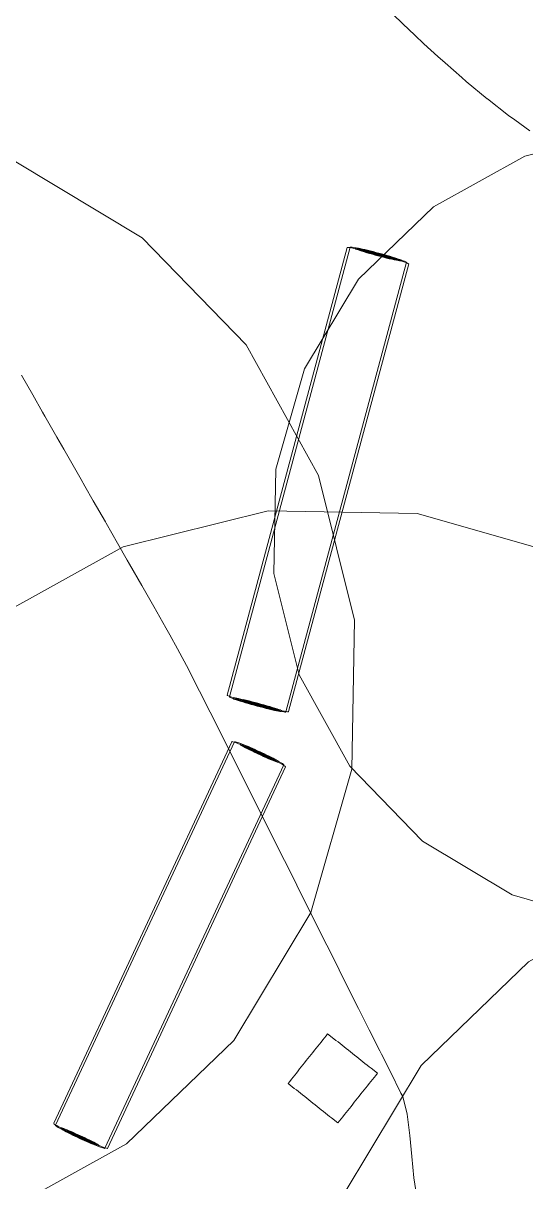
# Model space of a CAD drawing. Header units: millimetres. Extents: x -31757 to 121236, y -27283 to 59400.
# Drawn here: x 67046 to 69418, y 6984 to 12460 of the extents above; entities that cross this region are included whole.
import ezdxf

# ---------------------------------------------------------------- set-up
doc = ezdxf.new("R2010")
doc.units = ezdxf.units.MM
doc.layers.add('10_見えがかり', color=7, linetype='Continuous', lineweight=13)
doc.layers.add('30_敷地・外構', color=8, linetype='Continuous', lineweight=9)

msp = doc.modelspace()

# ---------------------------------------------------------------- linework, layer by layer
at = {"layer": '10_見えがかり'}
for points in [[(68373.8, 10826.6), (68627.9, 11249.5), (68982.8, 11592.2), (69414.3, 11831.4), (69893, 11950.8)], [(67003.6, 11809.2), (67607.8, 11446.2), (68097.4, 10939.2), (68439.1, 10322.7), (68609.6, 9638.8), (68597.3, 8934.1), (68403, 8256.5), (68040, 7652.4), (67533, 7162.7), (66916.5, 6821)], [(68580.4, 11400), (68586.4, 11399.3), (68595, 11397.8), (68606, 11395.7), (68619.3, 11392.9), (68634.5, 11389.5), (68651.2, 11385.5), (68668.8, 11381.2), (68686.9, 11376.7), (68704.8, 11372), (68722.3, 11367.4), (68739.7, 11362.7), (68757.6, 11357.7), (68775.5, 11352.6), (68792.9, 11347.5), (68809.3, 11342.6), (68824.2, 11338), (68837.1, 11333.8), (68847.7, 11330.1), (68855.9, 11327), (68861.4, 11324.7), (68864.5, 11322.9), (68865.4, 11321.9), (68298.4, 9206.5), (68297.2, 9206), (68293.6, 9206), (68287.6, 9206.8), (68279, 9208.2), (68268, 9210.3), (68254.7, 9213.1), (68239.5, 9216.6), (68222.8, 9220.5), (68205.2, 9224.8), (68187.2, 9229.4), (68169.2, 9234), (68151.8, 9238.6), (68134.3, 9243.3), (68116.4, 9248.3), (68098.5, 9253.4), (68081.1, 9258.5), (68064.7, 9263.4), (68049.8, 9268), (68036.9, 9272.3), (68026.3, 9275.9), (68018.2, 9279), (68012.6, 9281.3), (68009.5, 9283.1), (68008.7, 9284.2), (68575.6, 11399.5), (68576.9, 11400), (68580.4, 11400)], [(68606.3, 11399.7), (68616.5, 11397.7), (68628.7, 11395.1), (68642.7, 11392), (68658, 11388.4), (68674.2, 11384.4), (68690.8, 11380.2), (68707.4, 11375.9), (68723.4, 11371.7), (68739.5, 11367.3), (68755.9, 11362.8), (68772.4, 11358.1), (68788.4, 11353.4), (68803.5, 11348.9), (68817.2, 11344.6), (68829.1, 11340.7), (68838.9, 11337.4), (68846.3, 11334.6), (68851.4, 11332.4), (68854.3, 11330.8), (68855.1, 11329.8), (68285.6, 9204.8), (68284.4, 9204.3), (68281.1, 9204.4), (68275.6, 9205), (68267.7, 9206.3), (68257.6, 9208.3), (68245.3, 9210.9), (68231.3, 9214), (68216, 9217.7), (68199.8, 9221.6), (68183.2, 9225.8), (68166.7, 9230.1), (68150.6, 9234.3), (68134.6, 9238.7), (68118.1, 9243.2), (68101.7, 9247.9), (68085.6, 9252.6), (68070.5, 9257.1), (68056.8, 9261.4), (68044.9, 9265.3), (68035.2, 9268.6), (68027.7, 9271.5), (68022.6, 9273.6), (68019.7, 9275.2), (68019, 9276.2), (68588.5, 11401.2), (68589.6, 11401.7), (68592.9, 11401.7), (68598.4, 11401), (68606.3, 11399.7)], [(68617.8, 11397.8), (68622.3, 11397.3), (68628.7, 11396.2), (68636.9, 11394.6), (68646.9, 11392.5), (68658.3, 11389.9), (68670.7, 11387), (68683.9, 11383.8), (68697.4, 11380.4), (68710.8, 11376.9), (68723.9, 11373.4), (68736.9, 11369.9), (68750.3, 11366.2), (68763.7, 11362.4), (68776.7, 11358.6), (68789, 11354.9), (68800.1, 11351.4), (68809.8, 11348.3), (68817.7, 11345.5), (68823.8, 11343.2), (68828, 11341.5), (68830.3, 11340.2), (68830.9, 11339.4), (68830.1, 11336.5), (68829.2, 11336.1), (68826.5, 11336.1), (68822, 11336.7), (68815.6, 11337.7), (68807.4, 11339.3), (68797.5, 11341.4), (68786.1, 11344), (68773.6, 11346.9), (68760.4, 11350.2), (68746.9, 11353.6), (68733.5, 11357), (68720.4, 11360.5), (68707.4, 11364), (68694, 11367.7), (68680.6, 11371.5), (68667.6, 11375.3), (68655.3, 11379), (68644.2, 11382.5), (68634.5, 11385.7), (68626.6, 11388.4), (68620.5, 11390.7), (68616.4, 11392.5), (68614, 11393.7), (68613.4, 11394.6), (68614.2, 11397.4), (68615.1, 11397.8), (68617.8, 11397.8)], [(68624.2, 11393.5), (68624.1, 11393), (68630.8, 11390.5), (68638.4, 11387.8), (68647.7, 11384.8), (68658.5, 11381.4), (68670.3, 11377.9), (68682.9, 11374.2), (68695.8, 11370.6), (68708.7, 11367), (68721.3, 11363.6), (68733.8, 11360.2), (68746.8, 11356.9), (68759.8, 11353.6), (68772.5, 11350.5), (68784.6, 11347.7), (68795.5, 11345.2), (68805.1, 11343.1), (68813.1, 11341.6), (68820.1, 11340.4), (68820.2, 11340.9), (68813.6, 11343.4), (68805.9, 11346.1), (68796.6, 11349.1), (68785.8, 11352.5), (68774, 11356), (68761.4, 11359.7), (68748.5, 11363.4), (68735.6, 11366.9), (68723.1, 11370.3), (68710.5, 11373.7), (68697.5, 11377), (68684.5, 11380.3), (68671.8, 11383.4), (68659.8, 11386.3), (68648.8, 11388.7), (68639.2, 11390.8), (68631.3, 11392.3), (68624.2, 11393.5)], [(68659.1, 11387.2), (68664.6, 11386.1), (68671.4, 11384.7), (68679.1, 11383), (68687.5, 11381), (68696.4, 11378.8), (68705.5, 11376.5), (68714.6, 11374.1), (68723.5, 11371.8), (68732.3, 11369.4), (68741.3, 11366.9), (68750.4, 11364.3), (68759.2, 11361.8), (68767.5, 11359.3), (68775, 11356.9), (68781.6, 11354.8), (68786.9, 11352.9), (68791, 11351.4), (68793.9, 11350.2), (68795.4, 11349.3), (68795.3, 11348.8), (68794.4, 11345.6), (68792.6, 11345.6), (68789.6, 11346), (68785.3, 11346.7), (68779.7, 11347.8), (68773, 11349.2), (68765.3, 11351), (68756.8, 11352.9), (68747.9, 11355.1), (68738.8, 11357.4), (68729.7, 11359.8), (68720.9, 11362.1), (68712.1, 11364.5), (68703, 11367), (68693.9, 11369.6), (68685.1, 11372.2), (68676.8, 11374.7), (68669.3, 11377), (68662.8, 11379.1), (68657.4, 11381), (68653.3, 11382.5), (68650.5, 11383.7), (68648.9, 11384.6), (68649.1, 11385.4), (68649.9, 11388.3), (68651.7, 11388.3), (68654.7, 11387.9), (68659.1, 11387.2)], [(68664.4, 11382.8), (68664.2, 11382.2), (68666.6, 11381.3), (68672.8, 11379.3), (68680, 11377.1), (68687.8, 11374.7), (68696.2, 11372.3), (68704.8, 11369.8), (68713.3, 11367.5), (68721.7, 11365.2), (68730.1, 11363), (68738.7, 11360.7), (68747.3, 11358.6), (68755.8, 11356.5), (68763.8, 11354.6), (68771, 11353), (68777.4, 11351.6), (68780, 11351.1), (68780.1, 11351.8), (68777.7, 11352.6), (68771.5, 11354.6), (68764.4, 11356.8), (68756.5, 11359.2), (68748.1, 11361.6), (68739.6, 11364.1), (68731, 11366.5), (68722.6, 11368.7), (68714.3, 11370.9), (68705.7, 11373.2), (68697, 11375.3), (68688.6, 11377.4), (68680.6, 11379.3), (68673.3, 11380.9), (68666.9, 11382.3), (68664.4, 11382.8)], [(68690, 11378), (68692.8, 11377.5), (68696.3, 11376.8), (68700.2, 11375.9), (68704.6, 11374.9), (68709.1, 11373.7), (68713.8, 11372.6), (68718.5, 11371.3), (68723, 11370.1), (68727.5, 11368.9), (68732.2, 11367.6), (68736.8, 11366.3), (68741.4, 11365), (68745.6, 11363.7), (68749.5, 11362.5), (68752.8, 11361.4), (68755.6, 11360.5), (68757.7, 11359.7), (68759.1, 11359.1), (68759.9, 11358.6), (68759.9, 11358.5), (68759.1, 11355.3), (68758.1, 11355.3), (68756.6, 11355.5), (68754.4, 11355.9), (68751.5, 11356.4), (68748, 11357.2), (68744.1, 11358), (68739.8, 11359.1), (68735.2, 11360.2), (68730.5, 11361.4), (68725.8, 11362.6), (68721.3, 11363.8), (68716.8, 11365), (68712.1, 11366.3), (68707.5, 11367.6), (68703, 11368.9), (68698.7, 11370.2), (68694.9, 11371.4), (68691.5, 11372.5), (68688.7, 11373.5), (68686.6, 11374.2), (68685.2, 11374.9), (68684.4, 11375.3), (68685.2, 11378.2), (68685.3, 11378.6), (68686.2, 11378.6), (68687.8, 11378.4), (68690, 11378)], [(69827.6, 8203.7), (69353.4, 8339.7), (68930.5, 8593.8), (68587.7, 8948.7), (68348.5, 9380.2), (68229.2, 9859), (68237.8, 10352.3), (68373.8, 10826.6)], [(67517.3, 9985.1), (68201.2, 10155.6), (68905.9, 10143.3), (69583.5, 9949.1), (70187.6, 9586), (70677.3, 9079), (71019, 8462.6), (71189.5, 7778.7), (71177.2, 7073.9), (70982.9, 6396.4), (70619.9, 5792.2), (70112.9, 5302.6), (69496.4, 4960.9), (68812.5, 4790.4), (68107.8, 4802.7), (67430.2, 4996.9), (66826.1, 5360)], [(66900.8, 9643.4), (67517.3, 9985.1)], [(68042.1, 9271.4), (68046.8, 9270.8), (68053.6, 9269.7), (68062.2, 9268), (68072.7, 9265.8), (68084.6, 9263.1), (68097.8, 9260), (68111.6, 9256.6), (68125.8, 9253.1), (68139.9, 9249.4), (68153.7, 9245.8), (68167.4, 9242.1), (68181.4, 9238.2), (68195.5, 9234.2), (68209.2, 9230.2), (68222.1, 9226.3), (68233.8, 9222.6), (68244, 9219.3), (68252.3, 9216.4), (68258.7, 9214.1), (68263.1, 9212.2), (68265.5, 9210.8), (68266.2, 9210), (68265.4, 9207.1), (68264.4, 9206.7), (68261.6, 9206.7), (68256.9, 9207.3), (68250.2, 9208.4), (68241.5, 9210.1), (68231.1, 9212.3), (68219.1, 9215), (68206, 9218.1), (68192.1, 9221.5), (68177.9, 9225), (68163.8, 9228.7), (68150.1, 9232.3), (68136.4, 9236.1), (68122.3, 9240), (68108.2, 9243.9), (68094.5, 9247.9), (68081.6, 9251.8), (68069.9, 9255.5), (68059.8, 9258.8), (68051.4, 9261.7), (68045, 9264.1), (68040.6, 9265.9), (68038.2, 9267.3), (68037.5, 9268.1), (68038.3, 9271), (68039.3, 9271.5), (68042.1, 9271.4)], [(68047.8, 9267.2), (68047.6, 9266.7), (68055.6, 9263.7), (68063.6, 9261), (68073.5, 9257.8), (68084.8, 9254.2), (68097.2, 9250.5), (68110.5, 9246.6), (68124.1, 9242.8), (68137.7, 9239), (68150.9, 9235.4), (68164.2, 9231.9), (68177.8, 9228.4), (68191.5, 9224.9), (68204.9, 9221.6), (68217.6, 9218.6), (68229.1, 9216), (68239.2, 9213.9), (68247.6, 9212.3), (68256, 9210.9), (68256.1, 9211.4), (68248.2, 9214.4), (68240.1, 9217.2), (68230.3, 9220.3), (68219, 9223.9), (68206.5, 9227.6), (68193.3, 9231.5), (68179.7, 9235.3), (68166.1, 9239.1), (68152.8, 9242.7), (68139.6, 9246.2), (68125.9, 9249.7), (68112.2, 9253.2), (68098.8, 9256.5), (68086.2, 9259.5), (68074.6, 9262.1), (68064.5, 9264.2), (68056.1, 9265.8), (68047.8, 9267.2)], [(68088.2, 9258.9), (68092.3, 9258.2), (68097.6, 9257.2), (68103.9, 9255.9), (68111.2, 9254.2), (68119.2, 9252.4), (68127.6, 9250.3), (68136.2, 9248.1), (68144.8, 9245.9), (68153.1, 9243.7), (68161.4, 9241.4), (68170, 9239.1), (68178.5, 9236.7), (68186.8, 9234.2), (68194.7, 9231.9), (68201.8, 9229.7), (68208, 9227.6), (68213, 9225.9), (68216.9, 9224.4), (68219.6, 9223.3), (68221, 9222.5), (68220.3, 9219.6), (68220.1, 9218.8), (68218.4, 9218.8), (68215.5, 9219.2), (68211.4, 9219.9), (68206.1, 9220.9), (68199.8, 9222.2), (68192.5, 9223.9), (68184.6, 9225.8), (68176.1, 9227.8), (68167.5, 9230), (68159, 9232.2), (68150.6, 9234.4), (68142.3, 9236.7), (68133.8, 9239), (68125.2, 9241.5), (68116.9, 9243.9), (68109.1, 9246.2), (68102, 9248.5), (68095.8, 9250.5), (68090.7, 9252.2), (68086.8, 9253.7), (68084.2, 9254.8), (68082.7, 9255.6), (68082.9, 9256.4), (68083.7, 9259.3), (68085.4, 9259.3), (68088.2, 9258.9)], [(68099.5, 9253.5), (68099.3, 9252.8), (68105.5, 9250.7), (68112.2, 9248.7), (68119.6, 9246.4), (68127.5, 9244.1), (68135.5, 9241.8), (68143.6, 9239.6), (68151.4, 9237.5), (68159.3, 9235.4), (68167.4, 9233.3), (68175.5, 9231.3), (68183.5, 9229.3), (68191, 9227.5), (68197.9, 9226), (68204.2, 9224.6), (68204.4, 9225.3), (68198.2, 9227.4), (68191.5, 9229.5), (68184.1, 9231.7), (68176.3, 9234), (68168.2, 9236.3), (68160.1, 9238.5), (68152.3, 9240.6), (68144.4, 9242.7), (68136.3, 9244.8), (68128.2, 9246.9), (68120.2, 9248.8), (68112.7, 9250.6), (68105.9, 9252.1), (68099.5, 9253.5)], [(68118, 9250.3), (68120.2, 9250), (68123, 9249.4), (68126.4, 9248.7), (68130.3, 9247.8), (68134.6, 9246.8), (68139.1, 9245.7), (68143.7, 9244.6), (68148.3, 9243.4), (68152.7, 9242.2), (68157.2, 9241), (68161.7, 9239.7), (68166.3, 9238.4), (68170.7, 9237.2), (68174.9, 9235.9), (68178.7, 9234.7), (68182, 9233.6), (68184.7, 9232.7), (68186.8, 9231.9), (68188.2, 9231.3), (68189, 9230.9), (68189, 9230.8), (68188.1, 9227.6), (68187.2, 9227.6), (68185.7, 9227.8), (68183.5, 9228.1), (68180.7, 9228.7), (68177.3, 9229.4), (68173.4, 9230.3), (68169.2, 9231.3), (68164.7, 9232.4), (68160.1, 9233.5), (68155.5, 9234.7), (68151, 9235.9), (68146.6, 9237.1), (68142, 9238.4), (68137.4, 9239.7), (68133, 9241), (68128.8, 9242.2), (68125, 9243.4), (68121.7, 9244.5), (68119, 9245.4), (68116.9, 9246.2), (68115.5, 9246.8), (68114.7, 9247.2), (68115.5, 9250.1), (68115.6, 9250.5), (68116.5, 9250.5), (68118, 9250.3)], [(68040.6, 9062.3), (68048.3, 9059.7), (68058.1, 9056), (68069.9, 9051.3), (68083.4, 9045.8), (68098.1, 9039.5), (68113.6, 9032.7), (68129.5, 9025.7), (68145.2, 9018.5), (68160.5, 9011.4), (68175.8, 9004.3), (68191.4, 8996.8), (68207, 8989.2), (68222.2, 8981.6), (68236.5, 8974.4), (68249.4, 8967.6), (68260.5, 8961.6), (68269.6, 8956.4), (68276.6, 8952.2), (68281.2, 8949), (68283.8, 8946.9), (68284.3, 8945.6), (67443.2, 7142.1), (67441.9, 7141.7), (67438.6, 7142.3), (67433.2, 7143.8), (67425.5, 7146.4), (67415.7, 7150.1), (67403.9, 7154.8), (67390.4, 7160.3), (67375.7, 7166.6), (67360.2, 7173.4), (67344.3, 7180.4), (67328.5, 7187.6), (67313.3, 7194.7), (67298, 7201.8), (67282.4, 7209.3), (67266.8, 7216.9), (67251.6, 7224.5), (67237.3, 7231.7), (67224.4, 7238.4), (67213.3, 7244.5), (67204.2, 7249.7), (67197.2, 7253.9), (67192.5, 7257.1), (67190, 7259.2), (67189.5, 7260.5), (68030.6, 9064), (68031.9, 9064.3), (68035.2, 9063.8), (68040.6, 9062.3)], [(68052.1, 9062.2), (68059.1, 9059.8), (68068.2, 9056.4), (68079, 9052.1), (68091.4, 9047), (68105, 9041.3), (68119.2, 9035), (68133.8, 9028.5), (68148.3, 9021.9), (68162.4, 9015.4), (68176.4, 9008.8), (68190.8, 9001.9), (68205.2, 8995), (68219.1, 8988), (68232.2, 8981.3), (68244.1, 8975.1), (68254.4, 8969.6), (68262.8, 8964.8), (68269.1, 8961), (68273.5, 8958), (68275.8, 8956), (68276.3, 8954.9), (67431, 7142.3), (67429.8, 7142), (67426.7, 7142.5), (67421.7, 7143.9), (67414.7, 7146.3), (67405.6, 7149.7), (67394.8, 7154), (67382.4, 7159.1), (67368.8, 7164.8), (67354.6, 7171.1), (67340, 7177.6), (67325.5, 7184.2), (67311.4, 7190.7), (67297.4, 7197.3), (67283, 7204.1), (67268.6, 7211.1), (67254.7, 7218.1), (67241.5, 7224.7), (67229.7, 7231), (67219.4, 7236.5), (67211, 7241.3), (67204.6, 7245.1), (67200.3, 7248.1), (67198, 7250.1), (67197.5, 7251.2), (68042.8, 9063.8), (68044, 9064.1), (68047.1, 9063.6), (68052.1, 9062.2)], [(68079.1, 9052.2), (68084.5, 9050.4), (68091.4, 9047.8), (68099.6, 9044.6), (68109, 9040.7), (68119.3, 9036.3), (68130.2, 9031.6), (68141.3, 9026.6), (68152.3, 9021.6), (68163, 9016.7), (68173.7, 9011.7), (68184.6, 9006.4), (68195.5, 9001.1), (68206.1, 8995.8), (68216.1, 8990.8), (68225.1, 8986.1), (68232.9, 8981.8), (68239.3, 8978.2), (68244.1, 8975.3), (68247.4, 8973), (68249.2, 8971.5), (68249.6, 8970.7), (68248.3, 8967.9), (68247.4, 8967.7), (68245.1, 8968.1), (68241.3, 8969.1), (68235.9, 8971), (68229, 8973.5), (68220.8, 8976.8), (68211.4, 8980.7), (68201.1, 8985.1), (68190.2, 8989.8), (68179.1, 8994.7), (68168.1, 8999.8), (68157.4, 9004.7), (68146.7, 9009.7), (68135.8, 9014.9), (68124.9, 9020.3), (68114.3, 9025.5), (68104.3, 9030.6), (68095.3, 9035.3), (68087.5, 9039.5), (68081.1, 9043.2), (68076.3, 9046.1), (68073, 9048.3), (68071.2, 9049.9), (68070.8, 9050.7), (68072.1, 9053.4), (68073, 9053.7), (68075.3, 9053.3), (68079.1, 9052.2)], [(68080.5, 9048.1), (68080.3, 9047.7), (68085.6, 9044.5), (68091.7, 9041), (68099.2, 9037), (68107.8, 9032.5), (68117.4, 9027.6), (68127.6, 9022.5), (68138, 9017.4), (68148.5, 9012.4), (68158.8, 9007.6), (68169, 9002.9), (68179.6, 8998.1), (68190.2, 8993.3), (68200.6, 8988.8), (68210.5, 8984.6), (68219.6, 8980.8), (68227.5, 8977.7), (68234.1, 8975.2), (68239.9, 8973.3), (68240.1, 8973.7), (68234.8, 8976.9), (68228.7, 8980.3), (68221.2, 8984.4), (68212.6, 8988.9), (68203, 8993.8), (68192.8, 8998.8), (68182.3, 9003.9), (68171.9, 9009), (68161.6, 9013.8), (68151.4, 9018.5), (68140.8, 9023.3), (68130.2, 9028.1), (68119.7, 9032.6), (68109.9, 9036.8), (68100.8, 9040.5), (68092.9, 9043.7), (68086.3, 9046.1), (68080.5, 9048.1)], [(68091.5, 9041.6), (68092.7, 9044.3), (68094.5, 9044), (68097.5, 9043.2), (68101.6, 9041.8), (68107, 9039.8), (68113.4, 9037.3), (68120.7, 9034.3), (68128.6, 9030.9), (68137.1, 9027.2), (68145.7, 9023.4), (68154.2, 9019.5), (68162.5, 9015.6), (68170.8, 9011.7), (68179.2, 9007.7), (68187.7, 9003.6), (68195.9, 8999.5), (68203.7, 8995.6), (68210.7, 8991.9), (68216.7, 8988.6), (68221.7, 8985.8), (68225.4, 8983.5), (68227.9, 8981.8), (68229.3, 8980.6), (68228.1, 8977.9), (68227.7, 8977), (68225.9, 8977.3), (68222.9, 8978.2), (68218.7, 8979.6), (68213.4, 8981.6), (68207, 8984.1), (68199.7, 8987.1), (68191.7, 8990.5), (68183.3, 8994.2), (68174.7, 8998), (68166.2, 9001.9), (68157.9, 9005.7), (68149.6, 9009.6), (68141.2, 9013.7), (68132.7, 9017.8), (68124.5, 9021.9), (68116.7, 9025.8), (68109.7, 9029.5), (68103.7, 9032.8), (68098.7, 9035.6), (68095, 9037.8), (68092.4, 9039.6), (68091.1, 9040.7), (68091.5, 9041.6), (68091.5, 9041.6)], [(68103.1, 9037.6), (68102.8, 9037.1), (68107.9, 9034.2), (68113.6, 9031.1), (68120.3, 9027.7), (68127.6, 9023.9), (68135.4, 9020.1), (68143.4, 9016.2), (68151.4, 9012.3), (68159.2, 9008.6), (68167.1, 9005), (68175.2, 9001.3), (68183.3, 8997.7), (68191.3, 8994.2), (68198.9, 8991), (68205.8, 8988.2), (68211.8, 8985.8), (68217.3, 8983.7), (68217.5, 8984.3), (68212.5, 8987.1), (68206.8, 8990.2), (68200.1, 8993.7), (68192.8, 8997.4), (68185, 9001.3), (68177, 9005.2), (68169, 9009), (68161.1, 9012.7), (68153.3, 9016.4), (68145.2, 9020), (68137, 9023.7), (68129.1, 9027.2), (68121.5, 9030.4), (68114.6, 9033.2), (68108.5, 9035.6), (68103.1, 9037.6)], [(68129.9, 9027.3), (68131.9, 9026.6), (68134.5, 9025.6), (68137.6, 9024.4), (68141.2, 9022.9), (68145.1, 9021.2), (68149.2, 9019.4), (68153.4, 9017.6), (68157.6, 9015.7), (68161.6, 9013.8), (68165.7, 9011.9), (68169.8, 9009.9), (68174, 9007.9), (68178, 9005.9), (68181.8, 9004), (68185.2, 9002.2), (68188.1, 9000.6), (68190.6, 8999.2), (68192.4, 8998.1), (68193.6, 8997.3), (68194.3, 8996.7), (68194.1, 8996.3), (68192.8, 8993.6), (68192, 8993.7), (68190.5, 8994.1), (68188.5, 8994.8), (68185.9, 8995.8), (68182.8, 8997), (68179.2, 8998.5), (68175.3, 9000.1), (68171.2, 9001.9), (68167, 9003.8), (68162.8, 9005.7), (68158.7, 9007.6), (68154.7, 9009.5), (68150.6, 9011.5), (68146.4, 9013.5), (68142.4, 9015.5), (68138.6, 9017.4), (68135.2, 9019.2), (68132.3, 9020.8), (68129.8, 9022.2), (68128, 9023.3), (68126.8, 9024.1), (68126.1, 9024.7), (68127.4, 9027.4), (68127.5, 9027.8), (68128.4, 9027.7), (68129.9, 9027.3)], [(68560.7, 6929.5), (68923.7, 7533.7), (69430.7, 8023.3), (70047.2, 8365)], [(68311.7, 7468.6), (68319.4, 7478.3), (68327.2, 7488.1), (68335, 7497.9), (68342.8, 7507.7), (68350.6, 7517.5), (68358.3, 7527.2), (68366.1, 7537), (68373.9, 7546.8), (68381.7, 7556.6), (68389.5, 7566.4), (68397.2, 7576.2), (68405, 7585.9), (68412.8, 7595.7), (68420.6, 7605.5), (68428.4, 7615.3), (68436.2, 7625.1), (68443.9, 7634.9), (68451.7, 7644.6), (68459.5, 7654.4), (68467.3, 7664.2), (68475.1, 7674), (68482.8, 7683.8), (68512.2, 7660.4), (68522, 7652.6), (68531.8, 7644.9), (68541.5, 7637.1), (68551.3, 7629.3), (68561.1, 7621.5), (68570.9, 7613.7), (68580.7, 7606), (68590.5, 7598.2), (68600.2, 7590.4), (68610, 7582.6), (68619.8, 7574.8), (68629.6, 7567.1), (68639.4, 7559.3), (68649.1, 7551.5), (68658.9, 7543.7), (68668.7, 7535.9), (68678.5, 7528.1), (68688.3, 7520.4), (68717.6, 7497), (68709.8, 7487.2), (68702.1, 7477.5), (68694.3, 7467.7), (68686.5, 7457.9), (68678.7, 7448.1), (68670.9, 7438.3), (68663.2, 7428.5), (68655.4, 7418.8), (68647.6, 7409), (68639.8, 7399.2), (68632, 7389.4), (68624.3, 7379.6), (68616.5, 7369.8), (68608.7, 7360.1), (68600.9, 7350.3), (68593.1, 7340.5), (68585.3, 7330.7), (68577.6, 7320.9), (68569.8, 7311.1), (68562, 7301.4), (68554.2, 7291.6), (68546.4, 7281.8), (68538.7, 7272), (68530.9, 7262.2), (68501.5, 7285.6), (68491.7, 7293.4), (68482, 7301.1), (68472.2, 7308.9), (68462.4, 7316.7), (68452.6, 7324.5), (68442.8, 7332.3), (68433, 7340), (68423.3, 7347.8), (68413.5, 7355.6), (68403.7, 7363.4), (68393.9, 7371.2), (68384.1, 7379), (68374.4, 7386.7), (68364.6, 7394.5), (68354.8, 7402.3), (68345, 7410.1), (68335.2, 7417.9), (68325.4, 7425.6), (68296.1, 7449), (68303.9, 7458.8), (68311.7, 7468.6)], [(67231.9, 7237.2), (67237.3, 7235.4), (67244.3, 7232.8), (67252.6, 7229.5), (67262.1, 7225.6), (67272.4, 7221.2), (67283.4, 7216.4), (67294.5, 7211.5), (67305.6, 7206.4), (67316.4, 7201.4), (67327.1, 7196.4), (67338.1, 7191.1), (67349.1, 7185.8), (67359.8, 7180.4), (67369.9, 7175.3), (67378.9, 7170.6), (67386.8, 7166.3), (67393.2, 7162.7), (67398.1, 7159.7), (67401.4, 7157.5), (67403.2, 7156), (67403.6, 7155.1), (67402.3, 7152.4), (67401.4, 7152.1), (67399.1, 7152.5), (67395.2, 7153.6), (67389.8, 7155.4), (67382.9, 7158), (67374.6, 7161.3), (67365.1, 7165.2), (67354.8, 7169.6), (67343.8, 7174.4), (67332.7, 7179.4), (67321.6, 7184.4), (67310.8, 7189.4), (67300, 7194.4), (67289, 7199.7), (67278, 7205.1), (67267.4, 7210.4), (67257.3, 7215.5), (67248.2, 7220.2), (67240.4, 7224.5), (67234, 7228.1), (67229.1, 7231.1), (67225.8, 7233.3), (67224, 7234.9), (67223.6, 7235.7), (67224.9, 7238.4), (67225.8, 7238.7), (67228.1, 7238.3), (67231.9, 7237.2)], [(67233.2, 7233.1), (67233, 7232.7), (67238.4, 7229.5), (67244.6, 7226), (67252.1, 7221.9), (67260.8, 7217.3), (67270.5, 7212.4), (67280.7, 7207.3), (67291.3, 7202.2), (67301.8, 7197.1), (67312.1, 7192.3), (67322.5, 7187.5), (67333.1, 7182.7), (67343.8, 7177.9), (67354.3, 7173.3), (67364.3, 7169.1), (67373.4, 7165.3), (67381.3, 7162.2), (67388, 7159.7), (67393.9, 7157.7), (67394.1, 7158.1), (67388.8, 7161.4), (67382.6, 7164.9), (67375.1, 7168.9), (67366.3, 7173.5), (67356.7, 7178.4), (67346.5, 7183.5), (67335.9, 7188.6), (67325.3, 7193.7), (67315, 7198.5), (67304.7, 7203.3), (67294.1, 7208.1), (67283.3, 7212.9), (67272.9, 7217.5), (67262.9, 7221.7), (67253.8, 7225.5), (67245.8, 7228.6), (67239.2, 7231.1), (67233.2, 7233.1)], [(67260.3, 7223.8), (67265.2, 7222), (67271, 7219.7), (67277.6, 7217), (67284.9, 7213.9), (67292.6, 7210.6), (67300.4, 7207.1), (67308.2, 7203.5), (67315.7, 7200), (67323.3, 7196.5), (67331, 7192.8), (67338.7, 7189), (67346.2, 7185.3), (67353.2, 7181.7), (67359.6, 7178.4), (67365.1, 7175.4), (67369.6, 7172.9), (67373, 7170.8), (67375.4, 7169.2), (67376.6, 7168.1), (67375.3, 7165.4), (67375, 7164.6), (67373.4, 7164.9), (67370.7, 7165.7), (67366.9, 7167), (67362, 7168.8), (67356.2, 7171.1), (67349.5, 7173.8), (67342.3, 7176.9), (67334.6, 7180.3), (67326.8, 7183.7), (67319, 7187.3), (67311.4, 7190.8), (67303.9, 7194.3), (67296.2, 7198), (67288.5, 7201.8), (67281, 7205.5), (67273.9, 7209.1), (67267.6, 7212.4), (67262.1, 7215.4), (67257.6, 7217.9), (67254.1, 7220), (67251.8, 7221.6), (67250.6, 7222.7), (67251.8, 7225.4), (67252.2, 7226.2), (67253.8, 7225.9), (67256.5, 7225.1), (67260.3, 7223.8)], [(67263.8, 7219), (67263.6, 7218.4), (67266.3, 7216.9), (67271.5, 7214.1), (67277.5, 7210.9), (67284.1, 7207.5), (67291.2, 7204), (67298.4, 7200.5), (67305.7, 7197), (67312.8, 7193.7), (67319.9, 7190.4), (67327.2, 7187.1), (67334.6, 7183.8), (67341.8, 7180.6), (67348.7, 7177.7), (67355, 7175.1), (67360.4, 7172.9), (67363.4, 7171.9), (67363.6, 7172.4), (67360.9, 7173.9), (67355.7, 7176.8), (67349.7, 7179.9), (67343.1, 7183.3), (67336, 7186.8), (67328.8, 7190.3), (67321.5, 7193.8), (67314.4, 7197.1), (67307.3, 7200.4), (67299.9, 7203.8), (67292.6, 7207), (67285.3, 7210.2), (67278.5, 7213.1), (67272.2, 7215.7), (67266.7, 7217.9), (67263.8, 7219)], [(67285.6, 7211.1), (67288.2, 7210.2), (67291.3, 7208.9), (67294.8, 7207.5), (67298.7, 7205.8), (67302.7, 7204.1), (67306.9, 7202.2), (67311, 7200.3), (67315, 7198.5), (67319, 7196.6), (67323.1, 7194.7), (67327.2, 7192.7), (67331.2, 7190.7), (67334.9, 7188.8), (67338.3, 7187), (67341.2, 7185.4), (67343.6, 7184.1), (67345.4, 7183), (67346.6, 7182.2), (67347.3, 7181.6), (67347.3, 7181.5), (67345.8, 7178.5), (67345, 7178.6), (67343.6, 7179), (67341.5, 7179.7), (67339, 7180.6), (67335.9, 7181.9), (67332.4, 7183.3), (67328.5, 7185), (67324.4, 7186.7), (67320.3, 7188.6), (67316.2, 7190.5), (67312.2, 7192.3), (67308.2, 7194.2), (67304.1, 7196.1), (67300, 7198.1), (67296, 7200.1), (67292.3, 7202), (67288.9, 7203.8), (67286, 7205.4), (67283.6, 7206.7), (67281.8, 7207.8), (67280.5, 7208.6), (67279.9, 7209.2), (67281.1, 7211.9), (67281.3, 7212.4), (67282.2, 7212.2), (67283.6, 7211.8), (67285.6, 7211.1)]]:
    msp.add_lwpolyline(points, dxfattribs=at)
at = {"layer": '30_敷地・外構'}
for points in [[(69437.1, 11950.9), (69366.3, 12003), (69337.1, 12024.1), (69237.1, 12102.5), (69236.5, 12103), (69137.1, 12185.2), (69116.9, 12203), (69037.1, 12272.1), (69003.5, 12303), (68937.1, 12362.8), (68894.8, 12403), (68837.1, 12456.7), (68789.8, 12503)], [(68905.1, 6903), (68889.3, 7003), (68880.5, 7103), (68871.2, 7203), (68858.3, 7303), (68836.9, 7386.6), (68828.7, 7403), (68778.7, 7503), (68736.9, 7586.6), (68728.7, 7603), (68678.7, 7703), (68636.9, 7786.6), (68628.7, 7803), (68578.7, 7903), (68536.9, 7986.6), (68528.7, 8003), (68478.7, 8103), (68436.9, 8186.6), (68428.7, 8203), (68378.7, 8303), (68336.9, 8386.6), (68328.7, 8403), (68278.7, 8503), (68236.9, 8586.6), (68228.7, 8603), (68178.7, 8703), (68136.9, 8786.7), (68128.7, 8803), (68078.8, 8903), (68036.9, 8986.7), (68028.8, 9003), (67978.8, 9103), (67937, 9186.7), (67928.8, 9203), (67878.4, 9303), (67837, 9383.4), (67826.7, 9403), (67773.4, 9503), (67737, 9569.7), (67718.6, 9603), (67662.1, 9703), (67637, 9747), (67605, 9803.1), (67547.8, 9903.1), (67537, 9922), (67490.7, 10003.1), (67437, 10097), (67433.6, 10103.1), (67376.4, 10203.1), (67337, 10272), (67319.3, 10303.1), (67262.1, 10403.1), (67237, 10447), (67205, 10503.1), (67147.9, 10603.1), (67137, 10622), (67090.7, 10703.1), (67037, 10797.1)]]:
    msp.add_lwpolyline(points, dxfattribs=at)

doc.saveas('drawing.dxf')
